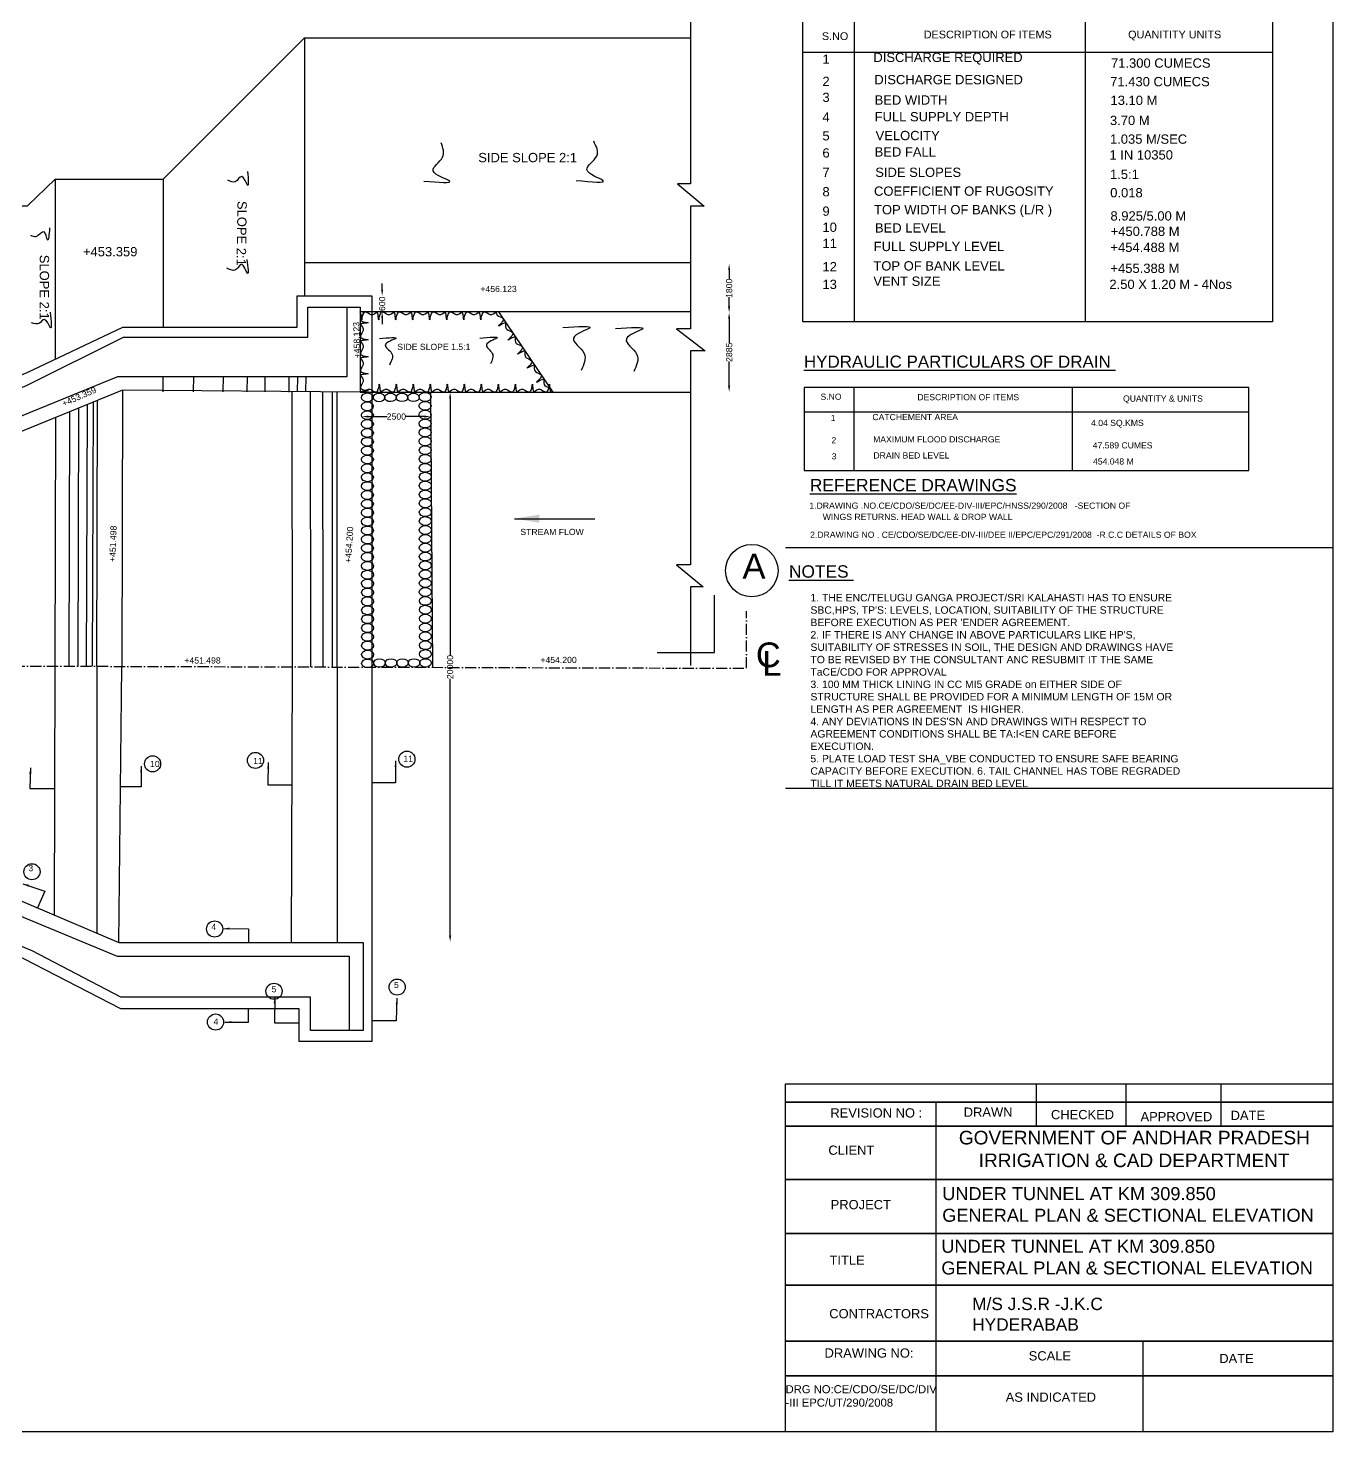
# Model space of a CAD drawing. Header units: millimetres. Extents: x -53262543 to -53200170, y 22144215 to 22178289.
# Drawn here: x -53221239 to -53200170, y 22144215 to 22166892 of the extents above; entities that cross this region are included whole.
import ezdxf

# ---------------------------------------------------------------- set-up
doc = ezdxf.new("R2010")
doc.units = ezdxf.units.MM
doc.header["$MEASUREMENT"] = 0
doc.linetypes.add('ACAD_ISO10W100', pattern=[18, 12, -3, 0, -3])
for name, color, linetype in [('DIMENSION', 7, 'Continuous'), ('DIMENSIONS', 7, 'Continuous'), ('DRAWING', 2, 'Continuous'), ('TEXT', 7, 'Continuous')]:
    doc.layers.add(name, color=color, linetype=linetype)
doc.styles.get("Standard").update_dxf_attribs({"font": 'arial.ttf', "height": 100})
doc.dimstyles.get("Standard").update_dxf_attribs({"dimtxt": 100, "dimasz": 100, "dimexe": 0.18, "dimexo": 0.0625, "dimgap": 0.09, "dimtad": 0, "dimdec": 0, "dimzin": 0, "dimdsep": 46, "dimtxsty": 'Standard', "dimcen": 0.09, "dimse1": 1, "dimse2": 1, "dimadec": 0, "dimazin": 0, "dimtfac": 1, "dimtdec": 0, "dimtofl": 0, "dimtmove": 0, "dimatfit": 3, "dimfxl": 1, "dimtolj": 1, "dimtzin": 0, "dimarcsym": 0})

# ---------------------------------------------------------------- blocks, each defined once
blk = doc.blocks.new('*D77')
at = {"layer": 'Defpoints', "color": 0, "lineweight": -3, "transparency": 16777216}
for p in [(-53215688, 22162567), (-53215688, 22162308), (-53215522, 22162308)]:
    blk.add_point(p, dxfattribs=at)
at = {"layer": 'DIMENSION', "color": 0, "lineweight": -2, "transparency": 16777216}
for p, q in [((-53215522, 22162667), (-53215522, 22162767)), ((-53215522, 22162208), (-53215522, 22162108))]:
    blk.add_line(p, q, dxfattribs=at)
at = {"layer": 'DIMENSION', "color": 0, "lineweight": -3, "transparency": 16777216}
for points in [[(-53215538, 22162667), (-53215505, 22162667), (-53215522, 22162567)], [(-53215538, 22162208), (-53215505, 22162208), (-53215522, 22162308)]]:
    blk.add_solid(points, dxfattribs=at)
at = {"layer": 'DIMENSION', "color": 0, "lineweight": -3, "transparency": 16777216, "insert": (-53215522, 22162438), "char_height": 100, "attachment_point": 5, "rotation": 90}
blk.add_mtext('\\A1;600', dxfattribs=at)
blk = doc.blocks.new('*D78')
at = {"layer": 'Defpoints', "color": 0, "lineweight": -3, "transparency": 16777216}
for p in [(-53215844, 22160603), (-53214740, 22160616), (-53214740, 22160616)]:
    blk.add_point(p, dxfattribs=at)
at = {"layer": 'DIMENSION', "color": 0, "lineweight": -2, "transparency": 16777216}
for p, q in [((-53215744, 22160616), (-53215442, 22160616)), ((-53214840, 22160616), (-53215142, 22160616))]:
    blk.add_line(p, q, dxfattribs=at)
at = {"layer": 'DIMENSION', "color": 0, "lineweight": -3, "transparency": 16777216}
for points in [[(-53215744, 22160633), (-53215744, 22160600), (-53215844, 22160616)], [(-53214840, 22160633), (-53214840, 22160600), (-53214740, 22160616)]]:
    blk.add_solid(points, dxfattribs=at)
at = {"layer": 'DIMENSION', "color": 0, "lineweight": -3, "transparency": 16777216, "insert": (-53215292, 22160616), "char_height": 100, "attachment_point": 5}
blk.add_mtext('\\A1;2500', dxfattribs=at)
blk = doc.blocks.new('*D79')
at = {"layer": 'Defpoints', "color": 0, "lineweight": -3, "transparency": 16777216}
for p in [(-53214446, 22161011), (-53214446, 22152131), (-53214424, 22152131)]:
    blk.add_point(p, dxfattribs=at)
at = {"layer": 'DIMENSION', "color": 0, "lineweight": -2, "transparency": 16777216}
for p, q in [((-53214424, 22160911), (-53214424, 22156760)), ((-53214424, 22152231), (-53214424, 22156382))]:
    blk.add_line(p, q, dxfattribs=at)
at = {"layer": 'DIMENSION', "color": 0, "lineweight": -3, "transparency": 16777216}
for points in [[(-53214441, 22160911), (-53214407, 22160911), (-53214424, 22161011)], [(-53214441, 22152231), (-53214407, 22152231), (-53214424, 22152131)]]:
    blk.add_solid(points, dxfattribs=at)
at = {"layer": 'DIMENSION', "color": 0, "lineweight": -3, "transparency": 16777216, "insert": (-53214424, 22156571), "char_height": 100, "attachment_point": 5, "rotation": 90}
blk.add_mtext('\\A1;20000', dxfattribs=at)
blk = doc.blocks.new('*D106')
at = {"layer": 'Defpoints', "color": 0, "lineweight": -3, "transparency": 16777216}
for p in [(-53209919, 22162296), (-53209914, 22162296), (-53209909, 22161015)]:
    blk.add_point(p, dxfattribs=at)
at = {"layer": 'DIMENSION', "color": 0, "lineweight": -2, "transparency": 16777216}
for p, q in [((-53209919, 22162196), (-53209919, 22161806)), ((-53209919, 22161115), (-53209919, 22161505))]:
    blk.add_line(p, q, dxfattribs=at)
at = {"layer": 'DIMENSION', "color": 0, "lineweight": -3, "transparency": 16777216}
for points in [[(-53209936, 22162196), (-53209903, 22162196), (-53209919, 22162296)], [(-53209936, 22161115), (-53209903, 22161115), (-53209919, 22161015)]]:
    blk.add_solid(points, dxfattribs=at)
at = {"layer": 'DIMENSION', "color": 0, "lineweight": -3, "transparency": 16777216, "insert": (-53209919, 22161656), "char_height": 100, "attachment_point": 5, "rotation": 90}
blk.add_mtext('\\A1;2885', dxfattribs=at)
blk = doc.blocks.new('*D107')
at = {"layer": 'Defpoints', "color": 0, "lineweight": -3, "transparency": 16777216}
for p in [(-53209919, 22163082), (-53209903, 22163082), (-53209919, 22162296)]:
    blk.add_point(p, dxfattribs=at)
at = {"layer": 'DIMENSION', "color": 0, "lineweight": -2, "transparency": 16777216}
for p, q in [((-53209919, 22162982), (-53209919, 22162834)), ((-53209919, 22162396), (-53209919, 22162545))]:
    blk.add_line(p, q, dxfattribs=at)
at = {"layer": 'DIMENSION', "color": 0, "lineweight": -3, "transparency": 16777216}
for points in [[(-53209936, 22162982), (-53209903, 22162982), (-53209919, 22163082)], [(-53209936, 22162396), (-53209903, 22162396), (-53209919, 22162296)]]:
    blk.add_solid(points, dxfattribs=at)
at = {"layer": 'DIMENSION', "color": 0, "lineweight": -3, "transparency": 16777216, "insert": (-53209919, 22162689), "char_height": 100, "attachment_point": 5, "rotation": 90}
blk.add_mtext('\\A1;1800', dxfattribs=at)

msp = doc.modelspace()

# ---------------------------------------------------------------- linework, layer by layer
at = {"layer": 'DIMENSION', "color": 0, "lineweight": -3}
msp.add_lwpolyline([(-53200169.6, 22144215.5), (-53262542.8, 22144215.5), (-53262542.8, 22178289.3), (-53200169.6, 22178289.3)], close=True, dxfattribs=at)
at = {"layer": 'DIMENSION', "lineweight": -3}
for points in [[(-53219063.3, 22161265.2), (-53219065.4, 22161018.1)], [(-53218569.7, 22161265.2), (-53218571.8, 22161018.1)], [(-53218091.5, 22161265.2), (-53218093.6, 22161018.1)], [(-53217703.1, 22161265.2), (-53217705.2, 22161018.1)], [(-53217416.5, 22161265.2), (-53217418.5, 22161018.1)], [(-53217026, 22161260.2), (-53217028.1, 22161013)], [(-53216891, 22161245.6), (-53216892.9, 22161019.2)], [(-53216754.9, 22161265.2), (-53216757, 22161018.1)], [(-53209007.8, 22158502.2), (-53200169.6, 22158502.2)], [(-53200169.6, 22154608.3), (-53209007.8, 22154608.3)]]:
    msp.add_lwpolyline(points, dxfattribs=at)
at = {"layer": 'DIMENSION', "color": 0, "lineweight": -3}
for centre, radius in [((-53209553.6, 22158128.1), 423.7), ((-53219228.9, 22155007.1), 130.3), ((-53217567.9, 22155062.2), 130.3), ((-53215122.2, 22155082.5), 130.3), ((-53221176.8, 22153264.2), 130.3), ((-53218226.7, 22152339.6), 130.3), ((-53215279.5, 22151400.9), 130.3), ((-53217267.7, 22151333.6), 130.3), ((-53218212.1, 22150836), 130.3)]:
    msp.add_circle(centre, radius, dxfattribs=at)
at = {"layer": 'DRAWING', "color": 0, "lineweight": -3}
for points in [[(-53210545.5, 22169966.5), (-53210545.5, 22164375.5), (-53210754.2, 22164375.5), (-53210322.6, 22164016.4), (-53210545.5, 22164016.4), (-53210545.5, 22162033.1), (-53210768.6, 22162033.1), (-53210303.5, 22161676), (-53210545.5, 22161676), (-53210545.5, 22158223.7), (-53210768.8, 22158223.7), (-53210339.3, 22157866.6), (-53210545.5, 22157866.6), (-53210545.5, 22156593.9)], [(-53223743.6, 22164021.3), (-53221248.9, 22164021.3), (-53220802.7, 22164452.4), (-53219056.2, 22164452.4), (-53216778.3, 22166736.7), (-53210545.5, 22166736.7)], [(-53216778.3, 22166736.7), (-53216778.3, 22162567.5)], [(-53220802.7, 22164452.4), (-53220800.8, 22161544.2)], [(-53219056.2, 22164452.4), (-53219056.2, 22162063)], [(-53216778.3, 22163105), (-53210545.5, 22163105)], [(-53224642.4, 22159953.2), (-53221252.9, 22161329.4), (-53219708.7, 22162063), (-53216894.1, 22162063), (-53216894.1, 22162567.5), (-53215688.1, 22162567.5), (-53215688.1, 22150522.3), (-53216864.1, 22150522.3), (-53216864.1, 22151048.1), (-53219741, 22151048.1), (-53221310, 22151855.9), (-53224637.3, 22153220.1), (-53226069.1, 22153220.1), (-53226065.5, 22153893.9)], [(-53225883.1, 22156586.4), (-53225883.1, 22159763.2), (-53224642.4, 22159763.2), (-53221264.8, 22161120.9), (-53219698.8, 22161899.1), (-53216719.4, 22161899.1), (-53216719.4, 22162383.3), (-53215875.4, 22162383.3), (-53215875.4, 22162289.6), (-53215875.4, 22161010.6), (-53219712.8, 22161042.9), (-53224642.2, 22159029.7)], [(-53224642.2, 22159284.6), (-53219787.3, 22161265.2), (-53216084.9, 22161265.2), (-53216084.9, 22162383.3)], [(-53210545.5, 22162307.7), (-53215875.4, 22162307.7)], [(-53213641.1, 22162307.7), (-53212763.7, 22161010.6)], [(-53219712.8, 22161042.9), (-53219726.5, 22156581.5)], [(-53216970.6, 22156573), (-53216974.2, 22161019.9)], [(-53216673.8, 22156572.1), (-53216677.4, 22161019)], [(-53216476.9, 22156571.5), (-53216480.6, 22161018.4)], [(-53216321.9, 22156571), (-53216325.6, 22161017.9)], [(-53216246.5, 22156573), (-53216250.1, 22161019.9)], [(-53215875.4, 22161010.6), (-53210545.5, 22161010.6)], [(-53214743.5, 22161018.8), (-53214708, 22156574.5)], [(-53220294.2, 22156584.8), (-53220281.5, 22160810.6)], [(-53220196.7, 22156584.8), (-53220183.9, 22160850.5)], [(-53220130.2, 22156584.8), (-53220117.3, 22160877.7)], [(-53220802.7, 22156584.8), (-53220790.6, 22160602.7)], [(-53220578, 22156584.2), (-53220565.6, 22160694.6)], [(-53220431.7, 22156584.8), (-53220419.1, 22160754.5)], [(-53211083.1, 22156803.1), (-53210153.5, 22156803.1), (-53210153.5, 22157730.9)], [(-53224642.2, 22153906.9), (-53219800.5, 22151901.7), (-53216055.5, 22151901.7), (-53216055.5, 22150701.5), (-53216678.8, 22150701.5), (-53216678.8, 22151235.7), (-53219743.4, 22151235.7), (-53221174.1, 22151987.5), (-53224644, 22153416), (-53225883.1, 22153416), (-53225883.1, 22156586.4)], [(-53220815.1, 22152564.1), (-53220802.7, 22156584.8)], [(-53220130.2, 22156584.8), (-53220130.2, 22152272.8)], [(-53219772.9, 22152120.8), (-53219726.5, 22156581.5)], [(-53216984.3, 22152120.9), (-53216970.6, 22156573)], [(-53216246.5, 22156573), (-53216246.5, 22152120.8)], [(-53226065.5, 22154192.1), (-53224642.2, 22154192.1), (-53219772.9, 22152120.8), (-53215828.6, 22152120.8), (-53215828.6, 22150701.5), (-53216055.5, 22150701.5)]]:
    msp.add_lwpolyline(points, dxfattribs=at)
at = {"layer": 'DRAWING', "color": 0, "linetype": 'ACAD_ISO10W100', "lineweight": -3, "ltscale": 15}
msp.add_lwpolyline([(-53226065.5, 22156601.1), (-53209638.6, 22156550.4), (-53209638.6, 22157473.4)], dxfattribs=at)
at = {"layer": 'DRAWING', "color": 0, "lineweight": -3}
for centre, major_axis in [((-53214827.8, 22160933.4), (-96.5, -0.1)), ((-53215760.9, 22160925.7), (-96.5, -0.1)), ((-53215760.8, 22160782.5), (-96.5, -0.1)), ((-53215571.9, 22160925.9), (-92.5, -0.1)), ((-53215386.9, 22160926), (-92.5, -0.1)), ((-53215201.8, 22160926.2), (-92.5, -0.1)), ((-53215016.8, 22160926.4), (-92.5, -0.1)), ((-53214827.7, 22160790.1), (-96.5, -0.1)), ((-53215760.7, 22160639.2), (-96.5, -0.1)), ((-53215760.6, 22160496), (-96.5, -0.1)), ((-53214827.6, 22160646.9), (-96.5, -0.1)), ((-53214827.5, 22160503.7), (-96.5, -0.1)), ((-53215760.4, 22160352.8), (-96.5, -0.1)), ((-53214827.3, 22160360.5), (-96.5, -0.1)), ((-53215760.3, 22160209.5), (-96.5, -0.1)), ((-53215760.2, 22160066.3), (-96.5, -0.1)), ((-53214827.2, 22160217.2), (-96.5, -0.1)), ((-53214827.1, 22160074), (-96.5, -0.1)), ((-53215760, 22159923.1), (-96.5, -0.1)), ((-53214826.9, 22159930.8), (-96.5, -0.1)), ((-53215759.9, 22159779.9), (-96.5, -0.1)), ((-53215759.8, 22159636.6), (-96.5, -0.1)), ((-53214826.8, 22159787.6), (-96.5, -0.1)), ((-53214826.7, 22159644.3), (-96.5, -0.1)), ((-53215759.7, 22159493.4), (-96.5, -0.1)), ((-53215759.5, 22159350.2), (-96.5, -0.1)), ((-53214826.6, 22159501.1), (-96.5, -0.1)), ((-53214826.4, 22159357.9), (-96.5, -0.1)), ((-53215759.4, 22159207), (-96.5, -0.1)), ((-53214826.3, 22159214.7), (-96.5, -0.1)), ((-53215759.3, 22159063.7), (-96.5, -0.1)), ((-53215759.2, 22158920.5), (-96.5, -0.1)), ((-53214826.2, 22159071.4), (-96.5, -0.1)), ((-53214826.1, 22158928.2), (-96.5, -0.1)), ((-53215759, 22158777.3), (-96.5, -0.1)), ((-53214825.9, 22158785), (-96.5, -0.1)), ((-53215758.9, 22158634.1), (-96.5, -0.1)), ((-53215758.8, 22158490.8), (-96.5, -0.1)), ((-53214825.8, 22158641.8), (-96.5, -0.1)), ((-53214825.7, 22158498.5), (-96.5, -0.1)), ((-53215758.7, 22158347.6), (-96.5, -0.1)), ((-53214825.6, 22158355.3), (-96.5, -0.1)), ((-53214825.4, 22158212.1), (-96.5, -0.1)), ((-53215758.5, 22158204.4), (-96.5, -0.1)), ((-53215758.4, 22158061.2), (-96.5, -0.1)), ((-53214825.3, 22158068.8), (-96.5, -0.1)), ((-53215758.3, 22157917.9), (-96.5, -0.1)), ((-53215758.2, 22157774.7), (-96.5, -0.1)), ((-53214825.2, 22157925.6), (-96.5, -0.1)), ((-53214825.1, 22157782.4), (-96.5, -0.1)), ((-53215758, 22157631.5), (-96.5, -0.1)), ((-53214824.9, 22157639.2), (-96.5, -0.1)), ((-53215757.9, 22157488.2), (-96.5, -0.1)), ((-53215757.8, 22157345), (-96.5, -0.1)), ((-53214824.8, 22157495.9), (-96.5, -0.1)), ((-53214824.7, 22157352.7), (-96.5, -0.1)), ((-53215757.6, 22157201.8), (-96.5, -0.1)), ((-53214824.5, 22157209.5), (-96.5, -0.1)), ((-53215757.5, 22157058.6), (-96.5, -0.1)), ((-53215757.4, 22156915.3), (-96.5, -0.1)), ((-53214824.4, 22157066.3), (-96.5, -0.1)), ((-53214824.3, 22156923), (-96.5, -0.1)), ((-53215757.3, 22156772.1), (-96.5, -0.1)), ((-53215757.1, 22156628.9), (-96.5, -0.1)), ((-53215564.4, 22156636.1), (-93, -0.1)), ((-53215378.4, 22156636.3), (-93, -0.1)), ((-53215192.5, 22156636.4), (-93, -0.1)), ((-53215006.6, 22156636.6), (-93, -0.1)), ((-53214824.2, 22156779.8), (-96.5, -0.1)), ((-53214820.7, 22156636.8), (-93, -0.1))]:
    msp.add_ellipse(centre, major_axis=major_axis, ratio=0.742396, dxfattribs=at)
for points in [[(-53214846.4, 22164421.1), (-53214434.5, 22164422), (-53214697.6, 22164588), (-53214546.7, 22164805.6), (-53214568.9, 22165039.3)], [(-53212386.8, 22164430.9), (-53211955.9, 22164429.7), (-53212215.4, 22164605.8), (-53212056.1, 22164824.2), (-53212106.3, 22165065.1)], [(-53217694.9, 22164573.5), (-53217697.3, 22164354.7), (-53217789.9, 22164492.1), (-53217893.8, 22164410.8), (-53218013.1, 22164436)], [(-53220892, 22163664.8), (-53220925.2, 22163473.3), (-53220981.4, 22163601), (-53221111.7, 22163521.8), (-53221193.5, 22163542.2)], [(-53217705.1, 22163155.9), (-53217698.5, 22162933.4), (-53217795.4, 22163076.9), (-53217872.2, 22162995.7), (-53218031.5, 22163012.4)], [(-53220881.7, 22162302.7), (-53220881.7, 22162055.1), (-53220978.8, 22162185.2), (-53221055.4, 22162126.5), (-53221183.2, 22162131.6)], [(-53215600.7, 22162307.7), (-53215700.8, 22162259.2), (-53215797.2, 22162304.9), (-53215814, 22162301), (-53215830.5, 22162273.9), (-53215848.5, 22162213.2), (-53215851.9, 22162179), (-53215858.7, 22162234.7), (-53215875.4, 22162307.7)], [(-53215326.1, 22162307.7), (-53215426.2, 22162259.2), (-53215522.6, 22162304.9), (-53215539.4, 22162301), (-53215555.8, 22162273.9), (-53215573.9, 22162213.2), (-53215577.3, 22162179), (-53215584, 22162234.7), (-53215600.7, 22162307.7)], [(-53215051.5, 22162307.7), (-53215151.5, 22162259.2), (-53215248, 22162304.9), (-53215264.8, 22162301), (-53215281.2, 22162273.9), (-53215299.3, 22162213.2), (-53215302.7, 22162179), (-53215309.4, 22162234.7), (-53215326.1, 22162307.7)], [(-53214776.8, 22162307.7), (-53214876.9, 22162259.2), (-53214973.3, 22162304.9), (-53214990.2, 22162301), (-53215006.6, 22162273.9), (-53215024.6, 22162213.2), (-53215028, 22162179), (-53215034.8, 22162234.7), (-53215051.5, 22162307.7)], [(-53214502.2, 22162307.7), (-53214602.3, 22162259.2), (-53214698.7, 22162304.9), (-53214715.5, 22162301), (-53214732, 22162273.9), (-53214750, 22162213.2), (-53214753.4, 22162179), (-53214760.2, 22162234.7), (-53214776.8, 22162307.7)], [(-53214227.6, 22162307.7), (-53214327.6, 22162259.2), (-53214424.1, 22162304.9), (-53214440.9, 22162301), (-53214457.3, 22162273.9), (-53214475.4, 22162213.2), (-53214478.8, 22162179), (-53214485.5, 22162234.7), (-53214502.2, 22162307.7)], [(-53213953, 22162307.7), (-53214053, 22162259.2), (-53214149.5, 22162304.9), (-53214166.3, 22162301), (-53214182.7, 22162273.9), (-53214200.8, 22162213.2), (-53214204.1, 22162179), (-53214210.9, 22162234.7), (-53214227.6, 22162307.7)], [(-53213678.3, 22162307.7), (-53213778.4, 22162259.2), (-53213874.8, 22162304.9), (-53213891.6, 22162301), (-53213908.1, 22162273.9), (-53213926.1, 22162213.2), (-53213929.5, 22162179), (-53213936.3, 22162234.7), (-53213953, 22162307.7)], [(-53213524.9, 22162136), (-53213509, 22162025.9), (-53213417.1, 22161971.6), (-53213411, 22161955.5), (-53213424.2, 22161926.7), (-53213464.4, 22161877.8), (-53213490.8, 22161855.8), (-53213440.8, 22161881.4), (-53213371, 22161908.5)], [(-53215875.4, 22162109.2), (-53215826.8, 22162009.1), (-53215872.5, 22161912.7), (-53215868.6, 22161895.8), (-53215841.5, 22161879.4), (-53215780.8, 22161861.4), (-53215746.6, 22161858), (-53215802.4, 22161851.2), (-53215875.4, 22161834.5)], [(-53213947.1, 22161885.5), (-53213669.9, 22161883.3), (-53213838, 22161774.3), (-53213744.1, 22161636.9), (-53213770.3, 22161469.1)], [(-53212605.1, 22162053.4), (-53212175.2, 22162046.8), (-53212430.5, 22161885.5), (-53212262.5, 22161636.9), (-53212310.5, 22161362.2)], [(-53211753.3, 22162037.1), (-53211323.5, 22162030.6), (-53211578.8, 22161869.2), (-53211410.8, 22161620.7), (-53211458.8, 22161346)], [(-53215875.4, 22161834.5), (-53215826.8, 22161734.5), (-53215872.5, 22161638), (-53215868.6, 22161621.2), (-53215841.5, 22161604.8), (-53215780.8, 22161586.7), (-53215746.6, 22161583.3), (-53215802.4, 22161576.6), (-53215875.4, 22161559.9)], [(-53215567.1, 22161878.9), (-53215300.9, 22161876.8), (-53215471.1, 22161774.3), (-53215370.7, 22161641.3), (-53215403.5, 22161449.4)], [(-53213371, 22161908.5), (-53213355.2, 22161798.4), (-53213263.3, 22161744.2), (-53213257.1, 22161728), (-53213270.3, 22161699.3), (-53213310.5, 22161650.3), (-53213336.9, 22161628.3), (-53213287, 22161653.9), (-53213217.2, 22161681)], [(-53215875.4, 22161559.9), (-53215826.8, 22161459.8), (-53215872.5, 22161363.4), (-53215868.6, 22161346.6), (-53215841.5, 22161330.1), (-53215780.8, 22161312.1), (-53215746.6, 22161308.7), (-53215802.4, 22161302), (-53215875.4, 22161285.3)], [(-53213217.2, 22161681), (-53213201.3, 22161571), (-53213109.4, 22161516.7), (-53213103.2, 22161500.6), (-53213116.4, 22161471.8), (-53213156.6, 22161422.8), (-53213183, 22161400.9), (-53213133.1, 22161426.5), (-53213063.3, 22161453.6)], [(-53215875.4, 22161285.3), (-53215826.8, 22161185.2), (-53215872.5, 22161088.8), (-53215868.6, 22161072), (-53215841.5, 22161055.5), (-53215780.8, 22161037.5), (-53215746.6, 22161034.1), (-53215802.4, 22161027.3), (-53215875.4, 22161010.6)], [(-53213063.3, 22161453.6), (-53213047.4, 22161343.5), (-53212955.5, 22161289.2), (-53212949.4, 22161273.1), (-53212962.6, 22161244.3), (-53213002.7, 22161195.3), (-53213029.2, 22161173.4), (-53212979.2, 22161199), (-53212909.4, 22161226.1)], [(-53215819.3, 22161010.6), (-53215719.2, 22161059.2), (-53215622.8, 22161013.5), (-53215606, 22161017.4), (-53215589.5, 22161044.4), (-53215571.5, 22161105.2), (-53215568.1, 22161139.4), (-53215561.3, 22161083.6), (-53215544.7, 22161010.6)], [(-53215544.7, 22161010.6), (-53215444.6, 22161059.2), (-53215348.2, 22161013.5), (-53215331.3, 22161017.4), (-53215314.9, 22161044.4), (-53215296.9, 22161105.2), (-53215293.5, 22161139.4), (-53215286.7, 22161083.6), (-53215270, 22161010.6)], [(-53215270, 22161010.6), (-53215170, 22161059.2), (-53215073.5, 22161013.5), (-53215056.7, 22161017.4), (-53215040.3, 22161044.4), (-53215022.2, 22161105.2), (-53215018.8, 22161139.4), (-53215012.1, 22161083.6), (-53214995.4, 22161010.6)], [(-53214995.4, 22161010.6), (-53214895.3, 22161059.2), (-53214798.9, 22161013.5), (-53214782.1, 22161017.4), (-53214765.6, 22161044.4), (-53214747.6, 22161105.2), (-53214744.2, 22161139.4), (-53214737.5, 22161083.6), (-53214720.8, 22161010.6)], [(-53214720.8, 22161010.6), (-53214620.7, 22161059.2), (-53214524.3, 22161013.5), (-53214507.5, 22161017.4), (-53214491, 22161044.4), (-53214473, 22161105.2), (-53214469.6, 22161139.4), (-53214462.8, 22161083.6), (-53214446.1, 22161010.6)], [(-53214446.1, 22161010.6), (-53214346.1, 22161059.2), (-53214249.6, 22161013.5), (-53214232.8, 22161017.4), (-53214216.4, 22161044.4), (-53214198.3, 22161105.2), (-53214195, 22161139.4), (-53214188.2, 22161083.6), (-53214171.5, 22161010.6)], [(-53214171.5, 22161010.6), (-53214071.4, 22161059.2), (-53213975, 22161013.5), (-53213958.2, 22161017.4), (-53213941.8, 22161044.4), (-53213923.7, 22161105.2), (-53213920.3, 22161139.4), (-53213913.6, 22161083.6), (-53213896.9, 22161010.6)], [(-53213896.9, 22161010.6), (-53213796.8, 22161059.2), (-53213700.4, 22161013.5), (-53213683.6, 22161017.4), (-53213667.1, 22161044.4), (-53213649.1, 22161105.2), (-53213645.7, 22161139.4), (-53213638.9, 22161083.6), (-53213622.3, 22161010.6)], [(-53213622.3, 22161010.6), (-53213522.2, 22161059.2), (-53213425.8, 22161013.5), (-53213408.9, 22161017.4), (-53213392.5, 22161044.4), (-53213374.4, 22161105.2), (-53213371.1, 22161139.4), (-53213364.3, 22161083.6), (-53213347.6, 22161010.6)], [(-53213347.6, 22161010.6), (-53213247.6, 22161059.2), (-53213151.1, 22161013.5), (-53213134.3, 22161017.4), (-53213117.9, 22161044.4), (-53213099.8, 22161105.2), (-53213096.4, 22161139.4), (-53213089.7, 22161083.6), (-53213073, 22161010.6)], [(-53213073, 22161010.6), (-53212972.9, 22161059.2), (-53212876.5, 22161013.5), (-53212859.7, 22161017.4), (-53212843.2, 22161044.4), (-53212825.2, 22161105.2), (-53212821.8, 22161139.4), (-53212815.1, 22161083.6), (-53212798.4, 22161010.6)]]:
    msp.add_spline(points, degree=3, dxfattribs=at)
for points, knots in [([(-53215827.4, 22162307.7), (-53215825.5, 22162299.6), (-53215823.6, 22162260.4), (-53215878.8, 22162219.3), (-53215869.6, 22162163.9), (-53215828.5, 22162150), (-53215798.8, 22162135.4), (-53215721, 22162132.4), (-53215822.4, 22162126.2), (-53215856.1, 22162115.4), (-53215875.4, 22162109.2)], [83.8219949, 83.8219949, 83.8219949, 83.8219949, 111.2082345, 217.9280386, 235.191206, 266.8558013, 330.2048573, 364.5678125, 420.7036885, 495.5836876, 495.5836876, 495.5836876, 495.5836876]), ([(-53213681.7, 22162307.7), (-53213680.9, 22162285.4), (-53213668.4, 22162233), (-53213583.7, 22162229.2), (-53213560.3, 22162178.1), (-53213586.6, 22162143.5), (-53213603, 22162114.9), (-53213665.8, 22162068.8), (-53213578.3, 22162120.5), (-53213544.3, 22162130.3), (-53213524.9, 22162136)], [48.7265347, 48.7265347, 48.7265347, 48.7265347, 111.2082345, 217.9280386, 235.191206, 266.8558013, 330.2048573, 364.5678125, 420.7036885, 495.5836876, 495.5836876, 495.5836876, 495.5836876]), ([(-53212909.4, 22161226.1), (-53212913.4, 22161182.3), (-53212921.2, 22161096.6), (-53212814.4, 22161091.8), (-53212791, 22161040.8), (-53212804.2, 22161023.4), (-53212811.6, 22161012.7), (-53212813, 22161010.6)], [0, 0, 0, 0, 111.2082345, 217.9280386, 235.191206, 266.8558013, 274.425594, 274.425594, 274.425594, 274.425594])]:
    msp.add_open_spline(points, degree=3, knots=knots, dxfattribs=at)
at = {"layer": 'TEXT', "color": 0}
for points in [[(-53208730.1, 22167015.3), (-53201143.6, 22167015.3), (-53201143.6, 22162147), (-53208730.1, 22162147)], [(-53201529.2, 22161088.5), (-53208708.8, 22161088.5), (-53208708.8, 22159743.3), (-53201529.2, 22159743.3)], [(-53200169.6, 22144215.5), (-53209007.8, 22144215.5), (-53209007.8, 22149839), (-53200169.6, 22149839)]]:
    msp.add_lwpolyline(points, close=True, dxfattribs=at)
for points in [[(-53207895.3, 22162147), (-53207895.3, 22167015.3)], [(-53204172, 22167015.3), (-53204172, 22162147)], [(-53208730.1, 22166502.7), (-53201143.6, 22166502.7)], [(-53207905.9, 22161088.5), (-53207905.9, 22159743.3)], [(-53204380.2, 22161088.5), (-53204380.2, 22159743.3)], [(-53208708.8, 22160692.3), (-53201529.2, 22160692.3)], [(-53204960.4, 22149839), (-53204960.4, 22149154.6)], [(-53203513.3, 22149839), (-53203513.3, 22149154.6)], [(-53201980.3, 22149839), (-53201980.3, 22149154.6)], [(-53200169.6, 22149540.6), (-53209007.8, 22149540.6), (-53200169.6, 22149540.6)], [(-53206582.5, 22149540.6), (-53206582.5, 22144215.5)], [(-53200169.6, 22149154.6), (-53209007.8, 22149154.6), (-53200169.6, 22149154.6)], [(-53200169.6, 22148292.9), (-53209007.8, 22148292.9), (-53200169.6, 22148292.9)], [(-53200169.6, 22147422.7), (-53209007.8, 22147422.7), (-53200169.6, 22147422.7)], [(-53200169.6, 22146583.6), (-53209007.8, 22146583.6), (-53200169.6, 22146583.6)], [(-53200169.6, 22145682.9), (-53209007.8, 22145682.9), (-53200169.6, 22145682.9)], [(-53203234.9, 22144215.5), (-53203234.9, 22145682.9)], [(-53200169.6, 22145123.6), (-53209007.8, 22145123.6), (-53200169.6, 22145123.6)]]:
    msp.add_lwpolyline(points, dxfattribs=at)

# ---------------------------------------------------------------- texts
at = {"layer": 'DIMENSION', "color": 0, "lineweight": -3}
msp.add_text('%%UNOTES ', height=200, dxfattribs=at).set_placement((-53208952.4, 22158014.1))
at = {"layer": 'DIMENSION', "color": 0, "lineweight": -3, "insert": (-53208605.9, 22157751.8), "char_height": 120, "width": 5992.68, "attachment_point": 1}
msp.add_mtext("1. THE ENC/TELUGU GANGA PROJECT/SRI KALAHASTI HAS TO ENSURE SBC,HPS, TP'S: LEVELS, LOCATION, SUITABILITY OF THE STRUCTURE BEFORE EXECUTION AS PER 'ENDER AGREEMENT. \\P2. IF THERE IS ANY CHANGE IN ABOVE PARTICULARS LIKE HP'S, SUITABILITY OF STRESSES IN SOIL, THE DESIGN AND DRAWINGS HAVE TO BE REVISED BY THE CONSULTANT ANC RESUBMIT IT THE SAME TaCE/CDO FOR APPROVAL \\P3. 100 MM THICK LINING IN CC MI5 GRADE on EITHER SIDE OF STRUCTURE SHALL BE PROVIDED FOR A MINIMUM LENGTH OF 15M OR LENGTH AS PER AGREEMENT  IS HIGHER. \\P4. ANY DEVIATIONS IN DES'SN AND DRAWINGS WITH RESPECT TO AGREEMENT CONDITIONS SHALL BE TA:I<EN CARE BEFORE EXECUTION. \\P5. PLATE LOAD TEST SHA_VBE CONDUCTED TO ENSURE SAFE BEARING CAPACITY BEFORE EXECUTION. 6. TAIL CHANNEL HAS TOBE REGRADED TILL IT MEETS NATURAL DRAIN BED LEVEL ", dxfattribs=at)
at = {"layer": 'DIMENSIONS', "color": 0}
for s, p in [('1.DRAWING .NO.CE/CDO/SE/DC/EE-DIV-III/EPC/HNSS/290/2008   -SECTION OF ', (-53208624.1, 22159127.7)), ('WINGS RETURNS. HEAD WALL & DROP WALL', (-53208408.2, 22158946.2)), ('2.DRAWING NO . CE/CDO/SE/DC/EE-DIV-III/DEE II/EPC/EPC/291/2008  -R.C.C DETAILS OF BOX', (-53208611.7, 22158658))]:
    msp.add_text(s, height=100, dxfattribs=at).set_placement(p)
at = {"layer": 'TEXT', "color": 0}
for s, height, p in [('S.NO', 124.97, (-53208421.2, 22166698.9)), ('DESCRIPTION OF ITEMS ', 124.975, (-53206775.8, 22166725.7)), ('QUANITITY UNITS ', 124.975, (-53203476.1, 22166725.7)), ('1', 150, (-53208412.2, 22166314.8)), ('DISCHARGE REQUIRED ', 150, (-53207589.3, 22166343.7)), ('71.300 CUMECS ', 150, (-53203752.9, 22166251.4)), ('2', 150, (-53208412.2, 22165956.2)), ('DISCHARGE DESIGNED ', 150, (-53207574.2, 22165984.3)), ('71.430 CUMECS', 150, (-53203765.7, 22165952)), ('3', 150, (-53208412.2, 22165698.4)), ('BED WIDTH ', 150, (-53207569.2, 22165654.9)), ('13.10 M', 150, (-53203760.9, 22165650.4)), ('FULL SUPPLY DEPTH', 150, (-53207569.2, 22165385.6)), ('4', 150, (-53208412.2, 22165379.6)), ('3.70 M', 150, (-53203769.6, 22165325.6)), ('5', 150, (-53208412.2, 22165076.7)), ('VELOCITY', 150, (-53207554.2, 22165081.3)), ('1.035 M/SEC', 150, (-53203769.6, 22165023.3)), ('6', 150, (-53208412.2, 22164800.6)), ('BED FALL', 150, (-53207569.2, 22164816.9)), ('1 IN 10350', 150, (-53203777.6, 22164768.7)), ('7', 150, (-53208412.2, 22164487.1)), ('SIDE SLOPES', 150, (-53207559.2, 22164487.6)), ('1.5:1', 150, (-53203769.6, 22164454.4)), ('8', 150, (-53208412.2, 22164173.6)), ('COEFFICIENT OF RUGOSITY', 150, (-53207579.3, 22164183.2)), ('0.018', 150, (-53203765.6, 22164157.7)), ('9', 150, (-53208412.2, 22163860.1)), ('TOP WIDTH OF BANKS (L/R ) ', 150, (-53207579.3, 22163883.9)), ('10', 150, (-53208412.2, 22163600)), ('BED LEVEL ', 150, (-53207564.2, 22163589.5)), ('8.925/5.00 M', 150, (-53203761.5, 22163782.9)), ('+450.788 M', 150, (-53203758.2, 22163534.3)), ('11', 150, (-53208412.2, 22163339.9)), ('FULL SUPPLY LEVEL ', 150, (-53207584.3, 22163289.3)), ('+454.488 M', 150, (-53203761.5, 22163275.2)), ('12', 150, (-53208412.2, 22162962.3)), ('TOP OF BANK LEVEL', 150, (-53207589.3, 22162975.8)), ('+455.388 M', 150, (-53203761.5, 22162936.7)), ('13', 150, (-53208412.2, 22162677.3)), ('VENT SIZE ', 150, (-53207589.3, 22162728.5)), ('2.50 X 1.20 M - 4Nos', 150, (-53203778.7, 22162678.1)), ('%%UHYDRAULIC PARTICULARS OF DRAIN ', 195.801, (-53208710.9, 22161406.4)), ('S.NO', 99.45, (-53208443.5, 22160887.7)), ('DESCRIPTION OF ITEMS ', 99.451, (-53206879.9, 22160880.2)), ('QUANTITY & UNITS ', 99.451, (-53203558.2, 22160857.8)), ('1', 99.5, (-53208278.9, 22160543.9)), ('CATCHEMENT AREA ', 99.451, (-53207605.6, 22160558.9)), ('4.04 SQ.KMS', 99.451, (-53204074.2, 22160464.6)), ('2', 99.5, (-53208267.1, 22160184.2)), ('MAXIMUM FLOOD DISCHARGE ', 99.451, (-53207593.8, 22160199.1)), ('47.589 CUMES', 99.451, (-53204047.6, 22160102)), ('3', 99.5, (-53208262.3, 22159924.3)), ('DRAIN BED LEVEL', 99.451, (-53207589, 22159939.2)), ('454.048 M', 99.45, (-53204042.8, 22159842.1)), ('%%UREFERENCE DRAWINGS', 200, (-53208614.8, 22159408.7)), ('REVISION NO :', 149.228, (-53208284.4, 22149294.1)), ('DRAWN ', 149.23, (-53206130.8, 22149306.7)), ('CHECKED', 149.23, (-53204722.3, 22149267.1)), ('APPROVED', 149.23, (-53203275.9, 22149234)), ('DATE ', 149.23, (-53201821.1, 22149253.8)), ('CLIENT ', 149.23, (-53208316.4, 22148692)), ('PROJECT ', 149.23, (-53208279.1, 22147812.8)), ('TITLE ', 149.23, (-53208297.6, 22146915.5)), ('CONTRACTORS ', 149.228, (-53208302.3, 22146051.3)), ('DRAWING NO:', 149.228, (-53208378.1, 22145415.3)), ('SCALE ', 149.23, (-53205081.7, 22145369.7)), ('DATE ', 149.23, (-53202004.4, 22145327.4)), ('AS INDICATED ', 149.228, (-53205453.7, 22144702.5))]:
    msp.add_text(s, height=height, dxfattribs=at).set_placement(p)
at = {"layer": 'TEXT', "color": 0, "lineweight": -3}
for s, height, p in [('SIDE SLOPE 2:1', 150, (-53213970, 22164725.4)), ('+453.359', 150, (-53220353, 22163205)), ('+456.123', 100, (-53213935.6, 22162627.7)), ('SIDE SLOPE 1.5:1', 100, (-53215277.4, 22161691.9)), ('STREAM FLOW', 100, (-53213290.5, 22158702.9)), ('A', 400, (-53209703.7, 22157999.8)), ('C', 400, (-53209488.1, 22156567.9)), ('+451.498', 100, (-53218715.2, 22156627.6)), ('+454.200', 100, (-53212966.6, 22156635.3)), ('L', 400, (-53209384.7, 22156429)), ('11', 100, (-53215178.5, 22155040.7)), ('10', 100, (-53219269.6, 22154954.9)), ('11', 100, (-53217604.2, 22155003.9)), ('3', 100, (-53221234.4, 22153272.6)), ('4', 100, (-53218278.5, 22152325.2)), ('5', 100, (-53215331.5, 22151384.8)), ('5', 100, (-53217306.8, 22151316.6)), ('4', 100, (-53218243.7, 22150793.5))]:
    msp.add_text(s, height=height, dxfattribs=at).set_placement(p)
for s, height, rotation, p in [('SLOPE 2:1', 150, 269.17205, (-53217857.3, 22164100.4)), ('SLOPE 2:1', 150, 270, (-53221050.1, 22163229.9)), ('+458.123', 100, 91.54272, (-53215875.4, 22161559.9)), ('+453.359', 100, 23.70753, (-53220663.7, 22160774.9)), ('+451.498', 100, 88.11525, (-53219827.7, 22158266.7)), ('+454.200', 100, 86.54802, (-53216022.7, 22158250.3))]:
    msp.add_text(s, height=height, rotation=rotation, dxfattribs=at).set_placement(p)
at = {"layer": 'TEXT', "color": 0, "lineweight": -3, "attachment_point": 1}
for s, insert, char_height, width in [('\\pi261.48;GOVERNMENT OF ANDHAR PRADESH  \\P\\pi582.85;IRRIGATION & CAD DEPARTMENT ', (-53206471.5, 22149079.3), 220, 6151.114), ('UNDER TUNNEL AT KM 309.850\\PGENERAL PLAN & SECTIONAL ELEVATION', (-53206478.1, 22148170.2), 210, 6254.417), ('UNDER TUNNEL AT KM 309.850 \\PGENERAL PLAN & SECTIONAL ELEVATION ', (-53206492.1, 22147318.8), 210, 6811.411), ('M/S J.S.R -J.K.C \\PHYDERABAB ', (-53205994.8, 22146383.8), 200, 2102.136), ('DRG NO:CE/CDO/SE/DC/DIV\\P-III EPC/UT/290/2008', (-53209007.8, 22144970.7), 130, 2817.428)]:
    msp.add_mtext(s, dxfattribs=dict(at, insert=insert, char_height=char_height, width=width))

# ---------------------------------------------------------------- dimensions: what is measured, and where the dimension line sits
at = {"layer": 'DIMENSION', "color": 0, "lineweight": -3}
for base, p1, p2, text, picture, middle in [((-53209919.4, 22163081.8), (-53209919.5, 22162296.4), (-53209903, 22163081.8), '1800', '*D107', (-53209919.4, 22162689.1)), ((-53215521.7, 22162307.7), (-53215688.1, 22162567.5), (-53215688.1, 22162307.7), '600', '*D77', (-53215521.7, 22162437.6)), ((-53209919.5, 22162296.4), (-53209908.5, 22161014.9), (-53209914, 22162296.4), '2885', '*D106', (-53209919.5, 22161655.7)), ((-53214424, 22152131.4), (-53214446.1, 22161010.6), (-53214446.1, 22152131.4), '20000', '*D79', (-53214424, 22156571))]:
    dim = msp.add_linear_dim(base=base, p1=p1, p2=p2, angle=90, text=text, dimstyle='Standard', dxfattribs=at)
    dim.commit()
    dim.dimension.update_dxf_attribs({"geometry": picture, "text_midpoint": middle})
dim = msp.add_linear_dim(base=(-53214740.3, 22160616.5), p1=(-53215843.8, 22160602.8), p2=(-53214740.3, 22160616.5), text='2500', dimstyle='Standard', dxfattribs=at)
dim.commit()
dim.dimension.update_dxf_attribs({"geometry": '*D78', "text_midpoint": (-53215292, 22160616.5)})

# ---------------------------------------------------------------- leaders
for points, override in [([(-53213384.4, 22158967.2), (-53212086, 22158967.2)], {"dimasz": 400, "dimgap": 0.09, "dimtad": 0}), ([(-53221200.9, 22154944.1), (-53221208.2, 22154608.8), (-53220808.8, 22154607.6)], {"dimgap": 0.09, "dimtad": 0}), ([(-53219414, 22154969.3), (-53219412.1, 22154634.1), (-53219746.7, 22154637.6)], {"dimgap": 0.09, "dimtad": 0}), ([(-53217360.2, 22155031.1), (-53217366.3, 22154669.5), (-53216976.4, 22154668.3)], {"dimgap": 0.09, "dimtad": 0}), ([(-53215305.3, 22155055.2), (-53215305.3, 22154699.7), (-53215688.1, 22154699.7)], {"dimgap": 0.09, "dimtad": 0}), ([(-53221324.3, 22153071), (-53220970.8, 22152952.7), (-53221086.9, 22152679.7)], {"dimgap": 0.09, "dimtad": 0}), ([(-53218087, 22152346), (-53217681.9, 22152343.8), (-53217681.9, 22152120.8)], {"dimgap": 0.09, "dimtad": 0}), ([(-53218059.8, 22150835.4), (-53217677.4, 22150832.1), (-53217677.4, 22151048.1)], {"dimgap": 0.09, "dimtad": 0}), ([(-53217256.3, 22151235.7), (-53217261.4, 22150823.2), (-53216864.1, 22150823.2)], {"dimgap": 0.09, "dimtad": 0}), ([(-53215282.8, 22151224), (-53215293.4, 22150858.4), (-53215688.1, 22150858.4)], {"dimgap": 0.09, "dimtad": 0})]:
    msp.add_leader(points, dimstyle='Standard', override=override, dxfattribs=at)

doc.saveas('drawing.dxf')
